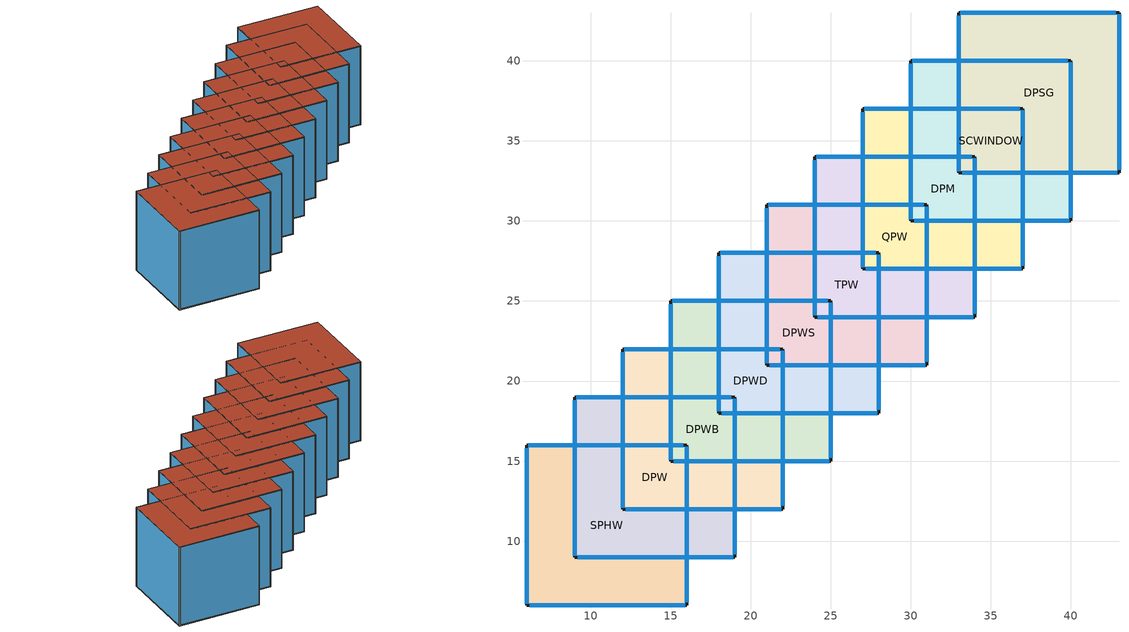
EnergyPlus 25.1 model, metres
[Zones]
SPHW
 floor adiabatic (FLOOR38): 16,6 6,6 6,16 16,16 z0
 wall outside (EXTERIOR): 6,6 16,6 16,16 6,16 6,6 z0:10
 window (SINGLE PANE HW WINDOW): 6.2,6 15.9,6 / 16,6.2 16,15.9 / 15.8,16 6.1,16 / 6,15.8 6,6.1 z0.1:9.9
 roof outside (ROOF31): 6,16 6,6 16,6 16,16 z10
DPW
 floor adiabatic (FLOOR38): 19,9 9,9 9,19 19,19 z0
 wall outside (EXTERIOR): 9,9 19,9 19,19 9,19 9,9 z0:10
 window (DOUBLE PANE WINDOW): 9.2,9 18.9,9 / 19,9.2 19,18.9 / 18.8,19 9.1,19 / 9,18.8 9,9.1 z0.1:9.9
 roof outside (ROOF31): 9,19 9,9 19,9 19,19 z10
DPWB
 floor adiabatic (FLOOR38): 22,12 12,12 12,22 22,22 z0
 wall outside (EXTERIOR): 12,12 22,12 22,22 12,22 12,12 z0:10
 window (DOUBLE PANE WITH SCREEN:no-shade): 12.2,12 21.9,12 / 22,12.2 22,21.9 / 21.8,22 12.1,22 / 12,21.8 12,12.1 z0.1:9.9
 roof outside (ROOF31): 12,22 12,12 22,12 22,22 z10
DPWD
 floor adiabatic (FLOOR38): 25,15 15,15 15,25 25,25 z0
 wall outside (EXTERIOR): 15,15 25,15 25,25 15,25 15,15 z0:10
 window (DOUBLE PANE WITH DRAPES:no-shade): 15.2,15 24.9,15 / 25,15.2 25,24.9 / 24.8,25 15.1,25 / 15,24.8 15,15.1 z0.1:9.9
 roof outside (ROOF31): 15,25 15,15 25,15 25,25 z10
DPWS
 floor adiabatic (FLOOR38): 28,18 18,18 18,28 28,28 z0
 wall outside (EXTERIOR): 18,18 28,18 28,28 18,28 18,18 z0:10
 window (DOUBLE PANE WITH SHADE:no-shade): 18.2,18 27.9,18 / 28,18.2 28,27.9 / 27.8,28 18.1,28 / 18,27.8 18,18.1 z0.1:9.9
 roof outside (ROOF31): 18,28 18,18 28,18 28,28 z10
TPW
 floor adiabatic (FLOOR38): 31,21 21,21 21,31 31,31 z0
 wall outside (EXTERIOR): 21,21 31,21 31,31 21,31 21,21 z0:10
 window (TPW): 21.2,21 30.9,21 / 31,21.2 31,30.9 / 30.8,31 21.1,31 / 21,30.8 21,21.1 z0.1:9.9
 roof outside (ROOF31): 21,31 21,21 31,21 31,31 z10
QPW
 floor adiabatic (FLOOR38): 34,24 24,24 24,34 34,34 z0
 wall outside (EXTERIOR): 24,24 34,24 34,34 24,34 24,24 z0:10
 window (QPW): 24.2,24 33.9,24 / 34,24.2 34,33.9 / 33.8,34 24.1,34 / 24,33.8 24,24.1 z0.1:9.9
 roof outside (ROOF31): 24,34 24,24 34,24 34,34 z10
DPM
 floor adiabatic (FLOOR38): 37,27 27,27 27,37 37,37 z0
 wall outside (EXTERIOR): 27,27 37,27 37,37 27,37 27,27 z0:10
 window (DPM): 27.2,27 36.9,27 / 37,27.2 37,36.9 / 36.8,37 27.1,37 / 27,36.8 27,27.1 z0.1:9.9
 roof outside (ROOF31): 27,37 27,27 37,27 37,37 z10
SCWINDOW
 floor adiabatic (FLOOR38): 40,30 30,30 30,40 40,40 z0
 wall outside (EXTERIOR): 30,30 40,30 40,40 30,40 30,30 z0:10
 window (SCWINDOW): 30.2,30 39.9,30 / 40,30.2 40,39.9 / 39.8,40 30.1,40 / 30,39.8 30,30.1 z0.1:9.9
 roof outside (ROOF31): 30,40 30,30 40,30 40,40 z10
DPSG
 floor adiabatic (FLOOR38): 43,33 33,33 33,43 43,43 z0
 wall outside (EXTERIOR): 33,33 43,33 43,43 33,43 33,33 z0:10
 window (DOUBLE PANE WINDOW): 33.2,33 42.9,33 / 43,33.2 43,42.9 z0.1:9.9
 window (DOUBLE PANE WITH SHADE:no-shade): 42.8,43 33.1,43 / 33,42.8 33,33.1 z0.1:9.9
 roof outside (ROOF31): 33,43 33,33 43,33 43,43 z10
[Building]
SIMPLE ZONES: VARYING WINDOWS: North Axis {deg}=0; Terrain=Suburbs; Loads Convergence Tolerance Value {W}=0.04; Temperature Convergence Tolerance Value {deltaC}=0.4; Solar Distribution=MinimalShadowing; Maximum Number of Warmup Days=25; Minimum Number of Warmup Days=6
[Site:Location]
Denver Centennial CO USA WMO=724666: Latitude {deg}=39.74; Longitude {deg}=-105.18; Time Zone {hr}=-7; Elevation {m}=1793
[SizingPeriod:DesignDay] Day of Month=21; Humidity Condition Type=Wetbulb; Barometric Pressure {Pa}=81560; Rain Indicator=No; Snow Indicator=No; Daylight Saving Time Indicator=No; Solar Model Indicator=ASHRAEClearSky
Name | Month | Day Type | Maximum Dry-Bulb Temperature {C} | Daily Dry-Bulb Temperature Range {deltaC} | Wetbulb or DewPoint at Maximum Dry-Bulb {C} | Wind Speed {m/s} | Wind Direction {deg} | Sky Clearness
Denver Centennial Ann Htg 99.6% Condns DB | 12 | WinterDesignDay | -18.8 | 0 | -18.8 | 3 | 340 | 0
Denver Centennial Ann Clg 1% Condns DB=>MWB | 7 | SummerDesignDay | 32 | 15.2 | 15.5 | 4.9 | 0 | 1
[Site:GroundTemperature:BuildingSurface]
18.89, 18.92, 19.02, 19.12, 19.21, 19.23, 19.07, 19.32, 19.09, 19.21, 19.13, 18.96
[Site:GroundReflectance:SnowModifier]
1
[Material] Thermal Absorptance=0.9
Name | Roughness | Thickness {m} | Conductivity {W/m-K} | Density {kg/m3} | Specific Heat {J/kg-K} | Solar Absorptance | Visible Absorptance
A2 - 4 IN DENSE FACE BRICK | Rough | 0.101498 | 1.245296 | 2082.4 | 920.48 | 0.93 | 0.93
B3 - 2 IN INSULATION | VeryRough | 0.0509016 | 0.0432394 | 32.03693 | 836.8 | 0.5 | 0.5
C2 - 4 IN LW CONCRETE BLOCK | MediumRough | 0.101498 | 0.380507 | 608.7016 | 836.8 | 0.65 | 0.65
E1 - 3 / 4 IN PLASTER OR GYP BOARD | Smooth | 0.01905 | 0.726422 | 1601.846 | 836.8 | 0.92 | 0.92
E5 - ACOUSTIC TILE | MediumSmooth | 0.01905 | 0.0605352 | 480.5539 | 836.8 | 0.32 | 0.32
C12 - 2 IN HW CONCRETE | MediumRough | 0.0509016 | 1.729577 | 2242.585 | 836.8 | 0.65 | 0.65
E2 - 1 / 2 IN SLAG OR STONE | Rough | 0.0127102 | 1.435549 | 881.0155 | 1673.6 | 0.55 | 0.55
E3 - 3 / 8 IN FELT AND MEMBRANE | Rough | 0.00954024 | 0.190253 | 1121.292 | 1673.6 | 0.75 | 0.75
B6 - 2 IN DENSE INSULATION | VeryRough | 0.0509016 | 0.0432394 | 91.30524 | 836.8 | 0.5 | 0.5
[WindowMaterial:Glazing] Optical Data Type=SpectralAverage; Infrared Transmittance at Normal Incidence=0; Front Side Infrared Hemispherical Emissivity=0.84; Back Side Infrared Hemispherical Emissivity=0.84; Conductivity {W/m-K}=0.9
Name | Thickness {m} | Solar Transmittance at Normal Incidence | Front Side Solar Reflectance at Normal Incidence | Back Side Solar Reflectance at Normal Incidence | Visible Transmittance at Normal Incidence | Front Side Visible Reflectance at Normal Incidence | Back Side Visible Reflectance at Normal Incidence
GLASS - CLEAR PLATE 1 / 4 IN | 0.006 | 0.775 | 0.071 | 0.071 | 0.881 | 0.08 | 0.08
GLASS - CLEAR SHEET 1 / 8 IN; SCGLAS | 0.003 | 0.837 | 0.075 | 0.075 | 0.898 | 0.081 | 0.081
ELECTRO GLASS DARK 1 / 8 IN | 0.003 | 0.111 | 0.179 | 0.179 | 0.128 | 0.081 | 0.081
METFILMGLAS | 0.003 | 0.87 | 0.077682 | 0.077682 | 0.87 | 0.077682 | 0.077682
[Material:AirGap]
E4 - CEILING AIRSPACE: Thermal Resistance {m2-K/W}=0.176228
[WindowMaterial:Gas]
WinAirB1 - AIRSPACE RESISTANCE: Gas Type=AIR; Thickness {m}=0.013
[WindowMaterial:Screen]
BRIGHT ALUMINUM SCREEN 1: Reflected Beam Transmittance Accounting Method=ModelAsDiffuse; Diffuse Solar Reflectance=0.6; Diffuse Visible Reflectance=0.6; Thermal Hemispherical Emissivity=0.9; Conductivity {W/m-K}=221; Screen Material Spacing {m}=0.00154; Screen Material Diameter {m}=0.000254; Screen to Glass Distance {m}=0.025; Top Opening Multiplier=0; Bottom Opening Multiplier=0; Left Side Opening Multiplier=0; Right Side Opening Multiplier=0; Angle of Resolution for Screen Transmittance Output Map {deg}=5
[WindowMaterial:Shade] Solar Transmittance=0.05; Visible Transmittance=0.05; Infrared Hemispherical Emissivity=0.9; Infrared Transmittance=0; Thickness {m}=0.003; Conductivity {W/m-K}=0.1; Shade to Glass Distance {m}=0.05; Top Opening Multiplier=1; Bottom Opening Multiplier=1; Left-Side Opening Multiplier=0; Right-Side Opening Multiplier=0; Airflow Permeability=0
Name | Solar Reflectance | Visible Reflectance
DRAPES - CLOSE WEAVE MEDIUM | 0.3 | 0.3
SHADE ROLL - LIGHT OPAQUE | 0.5 | 0.8
[Construction]
EXTERIOR: A2 - 4 IN DENSE FACE BRICK, B3 - 2 IN INSULATION, C2 - 4 IN LW CONCRETE BLOCK, E1 - 3 / 4 IN PLASTER OR GYP BOARD
SINGLE PANE HW WINDOW: GLASS - CLEAR PLATE 1 / 4 IN
FLOOR38: E5 - ACOUSTIC TILE, E4 - CEILING AIRSPACE, C12 - 2 IN HW CONCRETE
ROOF31: E2 - 1 / 2 IN SLAG OR STONE, E3 - 3 / 8 IN FELT AND MEMBRANE, B6 - 2 IN DENSE INSULATION, C12 - 2 IN HW CONCRETE
DOUBLE PANE WINDOW; DOUBLE PANE WITH SCREEN:no-shade; DOUBLE PANE WITH DRAPES:no-shade; DOUBLE PANE WITH SHADE:no-shade: GLASS - CLEAR SHEET 1 / 8 IN, WinAirB1 - AIRSPACE RESISTANCE, GLASS - CLEAR SHEET 1 / 8 IN
DOUBLE PANE WITH SCREEN: BRIGHT ALUMINUM SCREEN 1, GLASS - CLEAR SHEET 1 / 8 IN, WinAirB1 - AIRSPACE RESISTANCE, GLASS - CLEAR SHEET 1 / 8 IN
DOUBLE PANE WITH DRAPES: GLASS - CLEAR SHEET 1 / 8 IN, WinAirB1 - AIRSPACE RESISTANCE, GLASS - CLEAR SHEET 1 / 8 IN, DRAPES - CLOSE WEAVE MEDIUM
DOUBLE PANE WITH SHADE: GLASS - CLEAR SHEET 1 / 8 IN, WinAirB1 - AIRSPACE RESISTANCE, GLASS - CLEAR SHEET 1 / 8 IN, SHADE ROLL - LIGHT OPAQUE
DOUBLE PANE DARKENED: ELECTRO GLASS DARK 1 / 8 IN, WinAirB1 - AIRSPACE RESISTANCE, GLASS - CLEAR SHEET 1 / 8 IN
TPW: GLASS - CLEAR SHEET 1 / 8 IN, WinAirB1 - AIRSPACE RESISTANCE, GLASS - CLEAR SHEET 1 / 8 IN, WinAirB1 - AIRSPACE RESISTANCE, GLASS - CLEAR SHEET 1 / 8 IN
QPW: GLASS - CLEAR SHEET 1 / 8 IN, WinAirB1 - AIRSPACE RESISTANCE, GLASS - CLEAR SHEET 1 / 8 IN, WinAirB1 - AIRSPACE RESISTANCE, GLASS - CLEAR SHEET 1 / 8 IN, WinAirB1 - AIRSPACE RESISTANCE, GLASS - CLEAR SHEET 1 / 8 IN
DPM: METFILMGLAS, WinAirB1 - AIRSPACE RESISTANCE, GLASS - CLEAR SHEET 1 / 8 IN
SCWINDOW: SCGLAS, WinAirB1 - AIRSPACE RESISTANCE, SCGLAS
[WindowShadingControl] Glare Control Is Active=NO
Name | Zone | Shading Type | Construction with Shading | Shading Control Type | Schedule | Setpoint {W/m2, W or deg C} | Shading Control Is Scheduled | Multiple Surface Control Type | Fenestration Surface 1 | Fenestration Surface 2 | Fenestration Surface 3 | Fenestration Surface 4 | Daylighting Control Object | Setpoint 2 {W/m2, deg C or cd/m2}
DOUBLE PANE WITH SCREEN-DPWB | DPWB | ExteriorScreen | DOUBLE PANE WITH SCREEN | OnIfScheduleAllows | ScreenSchedule | 20 | YES | Sequential | Zn003:Wall001:Win001 | Zn003:Wall002:Win001 | Zn003:Wall003:Win001 | Zn003:Wall004:Win001
DOUBLE PANE WITH DRAPES-DPWD | DPWD | InteriorShade | DOUBLE PANE WITH DRAPES | OnIfHighSolarOnWindow |  | 20 | NO | Sequential | Zn004:Wall001:Win001 | Zn004:Wall002:Win001 | Zn004:Wall003:Win001 | Zn004:Wall004:Win001
DOUBLE PANE WITH SHADE-DPWS | DPWS | InteriorShade | DOUBLE PANE WITH SHADE | OnIfHighSolarOnWindow |  | 20 | NO | Sequential | Zn005:Wall001:Win001 | Zn005:Wall002:Win001 | Zn005:Wall003:Win001 | Zn005:Wall004:Win001
DOUBLE PANE WITH SWITCHABLE GLAZING-DPSG | DPSG | SwitchableGlazing | DOUBLE PANE DARKENED | MeetDaylightIlluminanceSetpoint |  | 20 | NO | Group | Zn010:Wall001:Win001 | Zn010:Wall002:Win001 |  |  | DPSG Daylighting Ctrl
LuminTesting-DOUBLE PANE WITH SWITCHABLE GLAZING-DPSG | DPSG | InteriorShade | DOUBLE PANE WITH SHADE | OnIfHighSolarOrHighLuminanceTillMidNight |  | 94.64 | NO | Group | Zn010:Wall003:Win001 | Zn010:Wall004:Win001 |  |  | DPSG Daylighting Ctrl | 2000
[Daylighting:Controls] Daylighting Method=SplitFlux; Lighting Control Type=Continuous; Minimum Input Power Fraction for Continuous or ContinuousOff Dimming Control=0.3; Minimum Light Output Fraction for Continuous or ContinuousOff Dimming Control=0.2; Probability Lighting will be Reset When Needed in Manual Stepped Control=1; Fraction of Lights Controlled by Reference Point 1=1; Illuminance Setpoint at Reference Point 1 {lux}=500
Name | Zone or Space | Glare Calculation Daylighting Reference Point | Daylighting Reference Point 1
DPW Daylighting Ctrl | DPW | DPW Zone DaylRefPt1 | DPW Zone DaylRefPt1
DPSG Daylighting Ctrl | DPSG | DPSG Zone DaylRefPt1 | DPSG Zone DaylRefPt1
[Zone] Type=1; Multiplier=1; Ceiling Height {m}=autocalculate; Volume {m3}=autocalculate
SPHW; DPW; DPWB; DPWD; DPWS; TPW; QPW; DPM; SCWINDOW; DPSG
[Lights] Schedule=On; Design Level Calculation Method=LightingLevel; Lighting Level {W}=100
Name | Zone or ZoneList or Space or SpaceList
DPW Lights | DPW
DPSG Lights | DPSG
[Schedule:Compact]
ScreenSchedule: Through: 3/31, For: AllDays, Until: 24:00, 0, Through: 10/31, For: AllDays, Until: 24:00, 1, Through: 12/31, For: AllDays, Until: 24:00, 0
[Schedule:Constant]
On: Integer, 1
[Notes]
WindowTests.idf
Basic file description:  Window test for EnergyPlus.
Highlights:              The following window types are modeled:
Double pane (no shading device), double pane with interior screen,
double pane with drapes, double pane with interior roll shade,
coated double pane (no shading device), "shading coefficient" double pane (no shading device),
double pane switchable glazing with illuminance setpoint control,
double pane with solar / luminance setpoint control,
triple pane (no shading device), and quadruple pane (no shading device).
All shades are assumed to be perfect diffusers, i.e,
their optical properties, such as transmittance, do not depend on direction
of incident solar radiation. Screen solar beam properties depend on sun angle.
Screen solar diffuse properties do not depend on sun angle and are calculated
by integrating the solar beam properties over a quarter hemisphere.
All shades are movable and controlled by incident solar radiation.
The screen is movable and controlled by a schedule.
Simulation Location/Run: DENVER_STAPLETON_CO_USA_WMO_724690, 2 design days, 1 run period,
note that winter design day has no solar radiation (clearness = 0)
and summer design day has almost maximal solar (clearness = 1.05).
Location:                Denver, CO
Design Days:             DENVER_STAPLETON_CO_USA Annual Heating 99%, MaxDB=-16°C
DENVER_STAPLETON_CO_USA Annual Cooling (DB=>MWB) 1%, MaxDB=32.6°C MWB=15.5°C (modified 1.05 clearness)
Run Period (Weather File): DENVER_STAPLETON_CO_USA_WMO_724690, January (full month) and July (full month)
Run Control:             No zone or system sizing, design day run control (no weather file simulation)
Building: Fictional 9-zone building with different window configurations.
Zones are unconnnected, i.e., no interzone surfaces.
Zone 1,2,6,7,8 and 9 have unshaded windows with different number of panes
Zone 3 has double-pane windows with interior screen.
Zone 4 has double-pane windows with interior drapes.
Zone 5 has double-pane windows with interior roll shades.
Zone 10 has double-pane windows with switchable glazing and illuminance control.
Zone 10 has double pane windows with solar / luminance control.
Floor Area:        900 m2
Number of Stories: 1
Zone Description Details:
Internal gains description:     NA
Interzone Surfaces:             None
Internal Mass:                  None
People:                         None
Lights:                         In zones DPW and DPSG just to avoid daylighting warnings.
Equipment:                      None
Detached Shading:               None
Daylight:                       None
Natural Ventilation:            None
Compact Schedules:              Exterior window screen uses a schedule as an example
Solar Distribution:             MinimalShadowing (due to overlapping zones)
Zonal Equipment:                NA
Central Air Handling Equipment: No
System Equipment Autosize:      No
Purchased Cooling:              No
Purchased Heating:              No
Purchased Chilled Water:        No
Purchased Hot Water:            No
Coils:                          None
Pumps:                          None
Boilers:                        None
Chillers:                       None
Towers:                         None
Standard Reports:               Variable Dictionary, Surfaces (dxf), Meter File
Timestep or Hourly Variables:   Hourly and Daily
Time bins Report:               None
HTML Report:                    None
Environmental Emissions:        None
Utility Tariffs:                None
